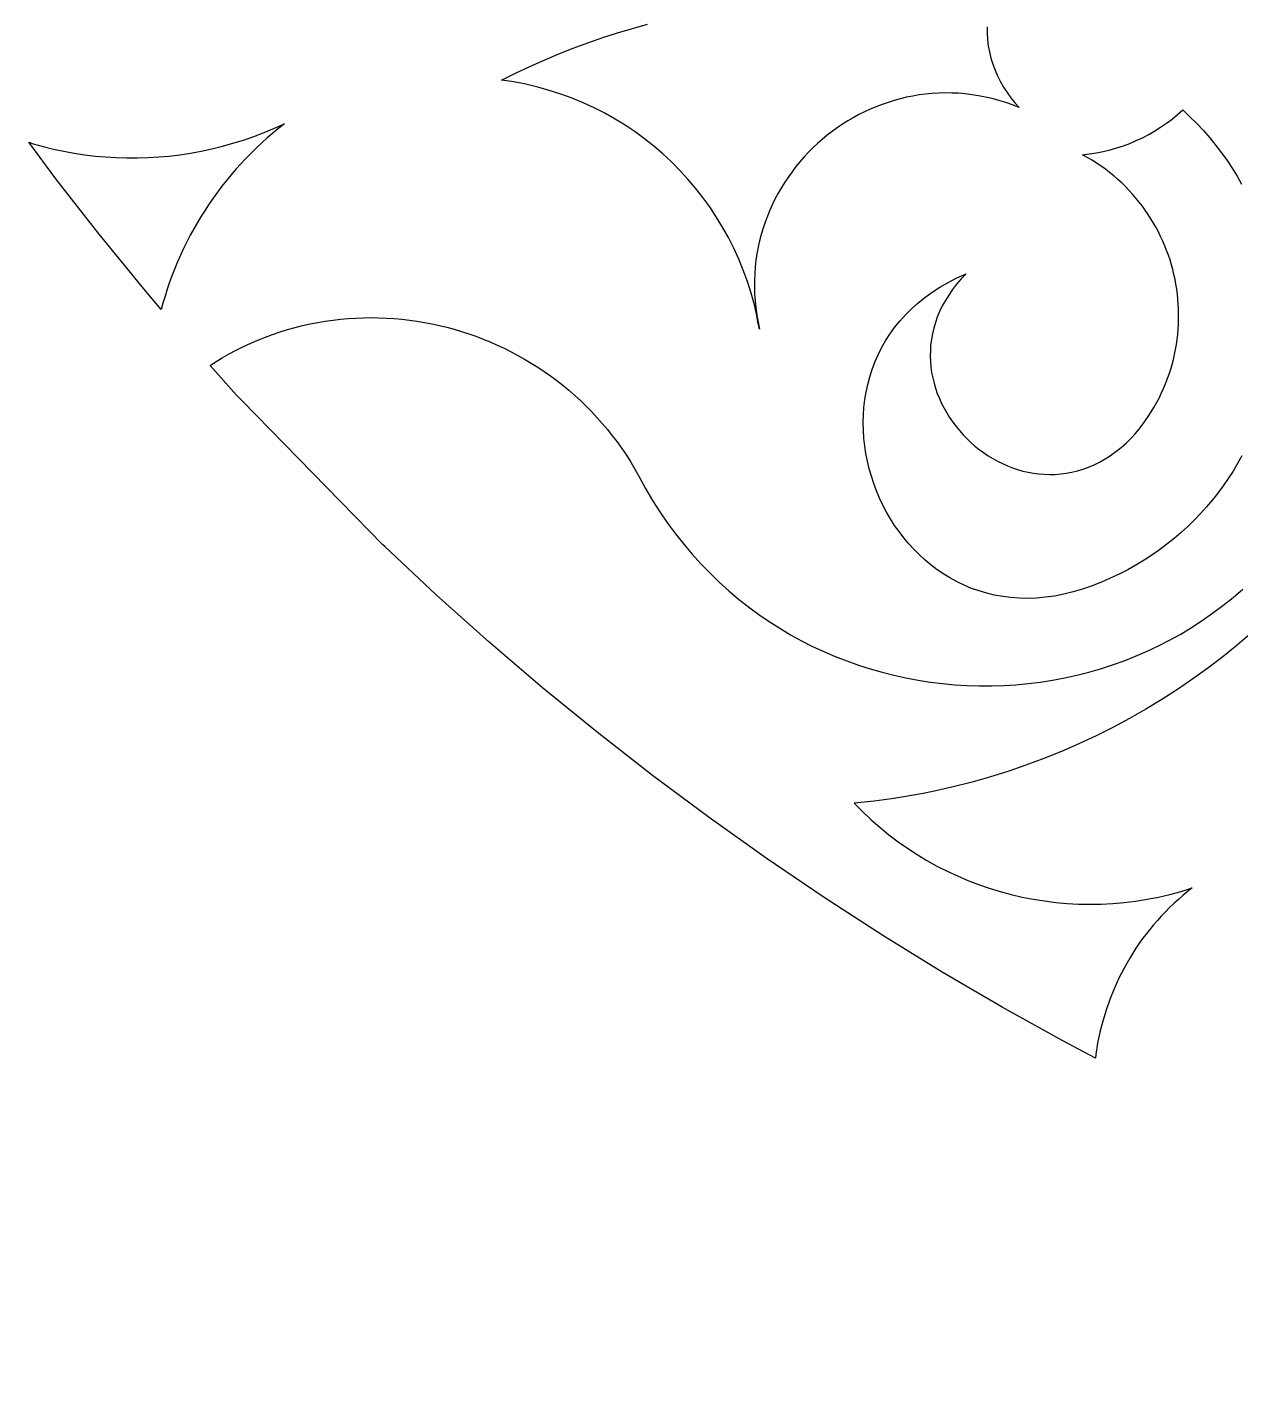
# Model space of a CAD drawing. Extents: x -570 to 570, y -570 to 570.
# Drawn here: x -233.3 to -121.8, y -286.9 to -161.9 of the extents above; entities that cross this region are included whole.
import ezdxf

# ---------------------------------------------------------------- set-up
doc = ezdxf.new("R2010")
doc.units = 0
doc.layers.add('LAYER_1', color=18, linetype='CONTINUOUS')
doc.layers.add('LAYER_2', color=174, linetype='CONTINUOUS')

msp = doc.modelspace()

# ---------------------------------------------------------------- linework, layer by layer
at = {"layer": 'LAYER_1'}
for points in [[(-145.08, -161.85), (-145.07, -162.43), (-145.03, -163.01), (-144.96, -163.59), (-144.85, -164.16), (-144.72, -164.72), (-144.55, -165.28), (-144.34, -165.83), (-144.11, -166.36), (-143.85, -166.89), (-143.56, -167.4), (-143.24, -167.89), (-142.89, -168.37), (-142.52, -168.82), (-142.12, -169.25), (-142.74, -169.02), (-143.36, -168.8), (-143.98, -168.61), (-144.61, -168.44), (-145.23, -168.3), (-145.85, -168.18), (-146.47, -168.09), (-147.08, -168.02), (-147.7, -167.96), (-148.31, -167.94), (-148.92, -167.93), (-149.52, -167.94), (-150.12, -167.98), (-150.72, -168.04), (-151.31, -168.11), (-151.89, -168.21), (-152.47, -168.32), (-153.05, -168.46), (-153.62, -168.61), (-154.18, -168.79), (-154.73, -168.98), (-155.28, -169.19), (-155.82, -169.42), (-156.35, -169.66), (-156.87, -169.92), (-157.38, -170.2), (-157.88, -170.49), (-158.37, -170.8), (-158.85, -171.13), (-159.32, -171.47), (-159.78, -171.82), (-160.23, -172.19), (-160.67, -172.58), (-161.09, -172.97), (-161.5, -173.38), (-161.9, -173.81), (-162.28, -174.25), (-162.65, -174.7), (-163, -175.16), (-163.34, -175.63), (-163.67, -176.12), (-163.98, -176.61), (-164.27, -177.12), (-164.55, -177.63), (-164.81, -178.16), (-165.05, -178.7), (-165.27, -179.24), (-165.48, -179.8), (-165.67, -180.36), (-165.84, -180.94), (-165.99, -181.52), (-166.12, -182.1), (-166.23, -182.7), (-166.32, -183.3), (-166.38, -183.91), (-166.43, -184.52), (-166.46, -185.14), (-166.46, -185.77), (-166.44, -186.4), (-166.4, -187.04), (-166.33, -187.68), (-166.24, -188.32), (-166.24, -188.37), (-166.46, -187.41), (-166.76, -186.32), (-167.1, -185.26), (-167.48, -184.21), (-167.9, -183.19), (-168.36, -182.18), (-168.85, -181.2), (-169.39, -180.25), (-169.96, -179.31), (-170.56, -178.4), (-171.2, -177.52), (-171.87, -176.67), (-172.58, -175.84), (-173.31, -175.04), (-174.08, -174.27), (-174.88, -173.53), (-175.7, -172.82), (-176.55, -172.15), (-177.43, -171.51), (-178.34, -170.9), (-179.26, -170.33), (-180.22, -169.79), (-181.19, -169.29), (-182.19, -168.83), (-183.21, -168.41), (-184.25, -168.03), (-185.31, -167.69), (-186.38, -167.38), (-187.47, -167.13), (-188.58, -166.91), (-189.71, -166.74), (-188.41, -166.1), (-187.1, -165.48), (-185.78, -164.9), (-184.45, -164.34), (-183.11, -163.81), (-181.76, -163.31), (-180.4, -162.84), (-179.03, -162.4), (-177.66, -161.99), (-176.28, -161.61)], [(-121.66, -201.27), (-122.06, -201.98), (-122.47, -202.67), (-122.92, -203.36), (-123.38, -204.03), (-123.87, -204.69), (-124.37, -205.33), (-124.9, -205.96), (-125.45, -206.58), (-126.03, -207.17), (-126.62, -207.76), (-127.24, -208.32), (-127.88, -208.87), (-128.54, -209.4), (-129.22, -209.9), (-129.92, -210.39), (-130.65, -210.86), (-131.39, -211.31), (-132.15, -211.74), (-132.94, -212.14), (-133.75, -212.52), (-134.57, -212.88), (-135.42, -213.21), (-136.3, -213.52), (-137.17, -213.78), (-138.03, -213.99), (-138.87, -214.16), (-139.7, -214.27), (-140.52, -214.35), (-141.32, -214.37), (-142.11, -214.36), (-142.88, -214.3), (-143.64, -214.21), (-144.38, -214.07), (-145.1, -213.9), (-145.81, -213.69), (-146.5, -213.45), (-147.17, -213.17), (-147.82, -212.86), (-148.45, -212.52), (-149.06, -212.14), (-149.65, -211.74), (-150.22, -211.32), (-150.76, -210.86), (-151.29, -210.38), (-151.79, -209.88), (-152.27, -209.36), (-152.73, -208.81), (-153.16, -208.24), (-153.57, -207.66), (-153.96, -207.06), (-154.31, -206.44), (-154.65, -205.81), (-154.95, -205.16), (-155.23, -204.5), (-155.48, -203.83), (-155.71, -203.15), (-155.9, -202.47), (-156.07, -201.77), (-156.21, -201.07), (-156.32, -200.37), (-156.39, -199.66), (-156.44, -198.95), (-156.45, -198.24), (-156.44, -197.52), (-156.39, -196.82), (-156.31, -196.11), (-156.19, -195.41), (-156.04, -194.71), (-155.86, -194.02), (-155.64, -193.34), (-155.39, -192.66), (-155.1, -192), (-154.77, -191.35), (-154.41, -190.71), (-154.01, -190.09), (-153.57, -189.48), (-153.09, -188.89), (-152.58, -188.32), (-152.03, -187.77), (-151.43, -187.23), (-150.8, -186.72), (-150.12, -186.24), (-149.41, -185.77), (-148.65, -185.34), (-147.85, -184.93), (-147.01, -184.54), (-147.46, -185.02), (-147.87, -185.51), (-148.26, -186), (-148.6, -186.5), (-148.91, -187), (-149.19, -187.5), (-149.44, -188.01), (-149.65, -188.52), (-149.83, -189.03), (-149.98, -189.55), (-150.1, -190.06), (-150.19, -190.57), (-150.26, -191.09), (-150.29, -191.6), (-150.3, -192.1), (-150.28, -192.61), (-150.23, -193.11), (-150.17, -193.61), (-150.07, -194.1), (-149.95, -194.58), (-149.81, -195.06), (-149.65, -195.53), (-149.46, -196), (-149.26, -196.45), (-149.03, -196.9), (-148.78, -197.33), (-148.52, -197.76), (-148.23, -198.17), (-147.93, -198.57), (-147.62, -198.96), (-147.28, -199.33), (-146.93, -199.69), (-146.57, -200.04), (-146.19, -200.37), (-145.8, -200.68), (-145.4, -200.98), (-144.98, -201.26), (-144.55, -201.52), (-144.12, -201.76), (-143.67, -201.99), (-143.21, -202.19), (-142.75, -202.37), (-142.28, -202.53), (-141.8, -202.67), (-141.31, -202.78), (-140.82, -202.87), (-140.32, -202.93), (-139.82, -202.97), (-139.32, -202.99), (-138.81, -202.98), (-138.3, -202.94), (-137.79, -202.87), (-137.28, -202.77), (-136.76, -202.65), (-136.25, -202.49), (-135.74, -202.3), (-135.24, -202.09), (-134.73, -201.84), (-134.23, -201.55), (-133.73, -201.24), (-133.24, -200.89), (-132.75, -200.5), (-132.27, -200.08), (-131.79, -199.62), (-131.46, -199.24), (-131.14, -198.85), (-130.83, -198.46), (-130.54, -198.05), (-130.26, -197.65), (-129.99, -197.24), (-129.74, -196.82), (-129.5, -196.39), (-129.27, -195.97), (-129.06, -195.54), (-128.86, -195.1), (-128.68, -194.66), (-128.51, -194.22), (-128.35, -193.77), (-128.2, -193.32), (-128.07, -192.87), (-127.95, -192.42), (-127.85, -191.96), (-127.75, -191.5), (-127.67, -191.04), (-127.61, -190.58), (-127.55, -190.12), (-127.51, -189.66), (-127.48, -189.19), (-127.47, -188.73), (-127.47, -188.27), (-127.48, -187.81), (-127.5, -187.34), (-127.53, -186.88), (-127.58, -186.42), (-127.64, -185.97), (-127.72, -185.51), (-127.8, -185.06), (-127.9, -184.61), (-128.01, -184.16), (-128.13, -183.71), (-128.26, -183.27), (-128.41, -182.83), (-128.57, -182.4), (-128.74, -181.97), (-128.92, -181.54), (-129.12, -181.12), (-129.32, -180.7), (-129.54, -180.29), (-129.77, -179.88), (-130.01, -179.48), (-130.26, -179.09), (-130.53, -178.7), (-130.8, -178.32), (-131.09, -177.95), (-131.39, -177.58), (-131.7, -177.22), (-132.03, -176.87), (-132.36, -176.53), (-132.7, -176.19), (-133.06, -175.87), (-133.43, -175.55), (-133.81, -175.24), (-134.19, -174.94), (-134.6, -174.65), (-135.01, -174.37), (-135.43, -174.11), (-135.86, -173.85), (-136.31, -173.6), (-135.66, -173.53), (-135.03, -173.43), (-134.4, -173.31), (-133.77, -173.16), (-133.15, -172.98), (-132.55, -172.78), (-131.95, -172.56), (-131.36, -172.31), (-130.78, -172.04), (-130.21, -171.74), (-129.66, -171.42), (-129.12, -171.08), (-128.59, -170.71), (-128.07, -170.33), (-127.58, -169.92), (-127.09, -169.49), (-126.43, -170.11), (-125.79, -170.74), (-125.18, -171.39), (-124.6, -172.06), (-124.05, -172.74), (-123.52, -173.43), (-123.02, -174.13), (-122.55, -174.84), (-122.1, -175.57), (-121.68, -176.3)], [(-120.79, -217.58), (-122.09, -218.68), (-123.42, -219.74), (-124.77, -220.78), (-126.16, -221.78), (-127.58, -222.74), (-129.02, -223.67), (-130.49, -224.56), (-131.99, -225.41), (-133.51, -226.23), (-135.06, -227), (-136.64, -227.74), (-138.24, -228.43), (-139.86, -229.09), (-141.5, -229.7), (-143.17, -230.27), (-144.86, -230.8), (-146.58, -231.28), (-148.31, -231.72), (-150.07, -232.11), (-150.95, -232.29), (-151.84, -232.45), (-152.74, -232.61), (-153.64, -232.75), (-154.54, -232.88), (-155.45, -233), (-156.37, -233.11), (-157.29, -233.2), (-156.53, -233.97), (-155.74, -234.71), (-154.93, -235.41), (-154.11, -236.09), (-153.26, -236.73), (-152.39, -237.34), (-151.51, -237.91), (-150.6, -238.46), (-149.68, -238.97), (-148.75, -239.44), (-147.8, -239.88), (-146.84, -240.29), (-145.86, -240.67), (-144.87, -241.01), (-143.88, -241.31), (-142.87, -241.58), (-141.85, -241.82), (-140.83, -242.02), (-139.8, -242.18), (-138.76, -242.31), (-137.72, -242.41), (-136.68, -242.46), (-135.63, -242.48), (-134.58, -242.46), (-133.52, -242.41), (-132.47, -242.32), (-131.42, -242.19), (-130.37, -242.02), (-129.32, -241.82), (-128.28, -241.58), (-127.24, -241.3), (-126.21, -240.98), (-126.65, -241.32), (-127.08, -241.68), (-127.49, -242.04), (-127.9, -242.41), (-128.3, -242.79), (-128.68, -243.17), (-129.06, -243.57), (-129.42, -243.97), (-129.78, -244.38), (-130.12, -244.79), (-130.45, -245.22), (-130.78, -245.64), (-131.39, -246.52), (-131.96, -247.42), (-132.48, -248.34), (-132.96, -249.28), (-133.4, -250.24), (-133.79, -251.22), (-134.14, -252.21), (-134.44, -253.21), (-134.7, -254.23), (-134.91, -255.25), (-135.07, -256.29), (-135.11, -256.62), (-138.12, -255.02), (-143.69, -251.93), (-149.2, -248.71), (-154.66, -245.35), (-160.05, -241.87), (-165.38, -238.26), (-170.63, -234.52), (-175.82, -230.66), (-180.92, -226.68), (-185.93, -222.59), (-190.86, -218.38), (-195.7, -214.05), (-200.44, -209.62), (-200.6, -209.46), (-213.55, -196.23), (-214.06, -195.7), (-216.49, -192.98), (-216.01, -192.67), (-215.37, -192.28), (-214.73, -191.91), (-214.08, -191.56), (-213.42, -191.24), (-212.76, -190.93), (-212.09, -190.64), (-211.41, -190.37), (-210.74, -190.12), (-210.05, -189.88), (-209.37, -189.67), (-208.68, -189.48), (-207.99, -189.31), (-207.29, -189.15), (-206.6, -189.01), (-205.9, -188.9), (-205.19, -188.8), (-204.49, -188.71), (-203.79, -188.65), (-203.09, -188.61), (-202.38, -188.58), (-201.68, -188.57), (-200.98, -188.58), (-200.27, -188.61), (-199.57, -188.66), (-198.87, -188.72), (-198.17, -188.8), (-197.48, -188.9), (-196.79, -189.01), (-196.1, -189.14), (-195.41, -189.29), (-194.73, -189.46), (-194.05, -189.64), (-193.38, -189.84), (-192.71, -190.06), (-192.05, -190.29), (-191.39, -190.54), (-190.74, -190.81), (-190.09, -191.09), (-189.45, -191.39), (-188.82, -191.71), (-188.2, -192.04), (-187.58, -192.38), (-186.97, -192.75), (-186.37, -193.12), (-185.78, -193.52), (-185.2, -193.93), (-184.63, -194.35), (-184.07, -194.79), (-183.52, -195.25), (-182.98, -195.72), (-182.45, -196.2), (-181.93, -196.7), (-181.42, -197.21), (-180.93, -197.74), (-180.44, -198.29), (-179.97, -198.85), (-179.52, -199.42), (-179.08, -200), (-178.65, -200.61), (-178.23, -201.22), (-177.83, -201.85), (-177.45, -202.49), (-177.08, -203.15), (-176.47, -204.27), (-175.82, -205.37), (-175.15, -206.42), (-174.45, -207.45), (-173.72, -208.44), (-172.96, -209.4), (-172.18, -210.32), (-171.37, -211.21), (-170.54, -212.07), (-169.69, -212.89), (-168.81, -213.68), (-167.91, -214.44), (-166.99, -215.16), (-166.05, -215.85), (-165.1, -216.5), (-164.12, -217.12), (-163.13, -217.71), (-162.13, -218.26), (-161.11, -218.78), (-160.07, -219.26), (-159.03, -219.71), (-157.97, -220.12), (-156.9, -220.51), (-155.82, -220.85), (-154.73, -221.16), (-153.63, -221.44), (-152.53, -221.68), (-151.42, -221.89), (-150.3, -222.06), (-149.18, -222.2), (-148.06, -222.31), (-146.93, -222.38), (-145.8, -222.41), (-144.67, -222.41), (-143.54, -222.38), (-142.42, -222.31), (-141.29, -222.2), (-140.17, -222.06), (-139.05, -221.89), (-137.94, -221.68), (-136.83, -221.43), (-135.73, -221.15), (-134.64, -220.84), (-133.55, -220.49), (-132.48, -220.1), (-131.42, -219.68), (-130.36, -219.23), (-129.32, -218.74), (-128.3, -218.21), (-127.28, -217.65), (-126.29, -217.05), (-125.31, -216.41), (-124.34, -215.74), (-123.4, -215.04), (-122.47, -214.3), (-121.56, -213.52)]]:
    msp.add_lwpolyline(points, dxfattribs=at)
for points in [[(-210.18, -171.17), (-210.71, -171.61), (-211.23, -172.06), (-211.74, -172.51), (-212.23, -172.98), (-212.72, -173.45), (-213.19, -173.94), (-213.65, -174.43), (-214.11, -174.93), (-214.55, -175.45), (-214.98, -175.97), (-215.4, -176.5), (-215.8, -177.03), (-216.2, -177.58), (-216.58, -178.13), (-216.95, -178.7), (-217.31, -179.26), (-217.66, -179.84), (-217.99, -180.42), (-218.32, -181.01), (-218.63, -181.61), (-218.92, -182.21), (-219.21, -182.82), (-219.48, -183.44), (-219.74, -184.06), (-219.98, -184.68), (-220.21, -185.31), (-220.43, -185.95), (-220.63, -186.59), (-220.82, -187.24), (-220.98, -187.82), (-222.59, -185.93), (-226.69, -180.91), (-230.67, -175.81), (-233.16, -172.46), (-232.75, -172.59), (-231.82, -172.85), (-230.88, -173.08), (-229.93, -173.29), (-228.98, -173.46), (-228.02, -173.61), (-227.06, -173.72), (-226.09, -173.81), (-225.12, -173.87), (-224.15, -173.9), (-223.17, -173.9), (-222.19, -173.87), (-221.21, -173.81), (-220.24, -173.72), (-219.26, -173.6), (-218.28, -173.45), (-217.3, -173.27), (-216.33, -173.06), (-215.36, -172.82), (-214.4, -172.55), (-213.43, -172.25), (-212.48, -171.92), (-211.53, -171.56), (-210.58, -171.17), (-209.65, -170.75)], [(-166.2, -188.51), (-165.99, -189.62), (-166.13, -188.97), (-166.24, -188.37)]]:
    msp.add_lwpolyline(points, close=True, dxfattribs=at)
at = {"layer": 'LAYER_2'}
msp.add_lwpolyline([(0, 570, 0.414214), (-570, 0, 0.414214), (0, -570, 0.414214), (570, 0, 0.414214)], format="xyb", close=True, dxfattribs=at)

doc.saveas('drawing.dxf')
